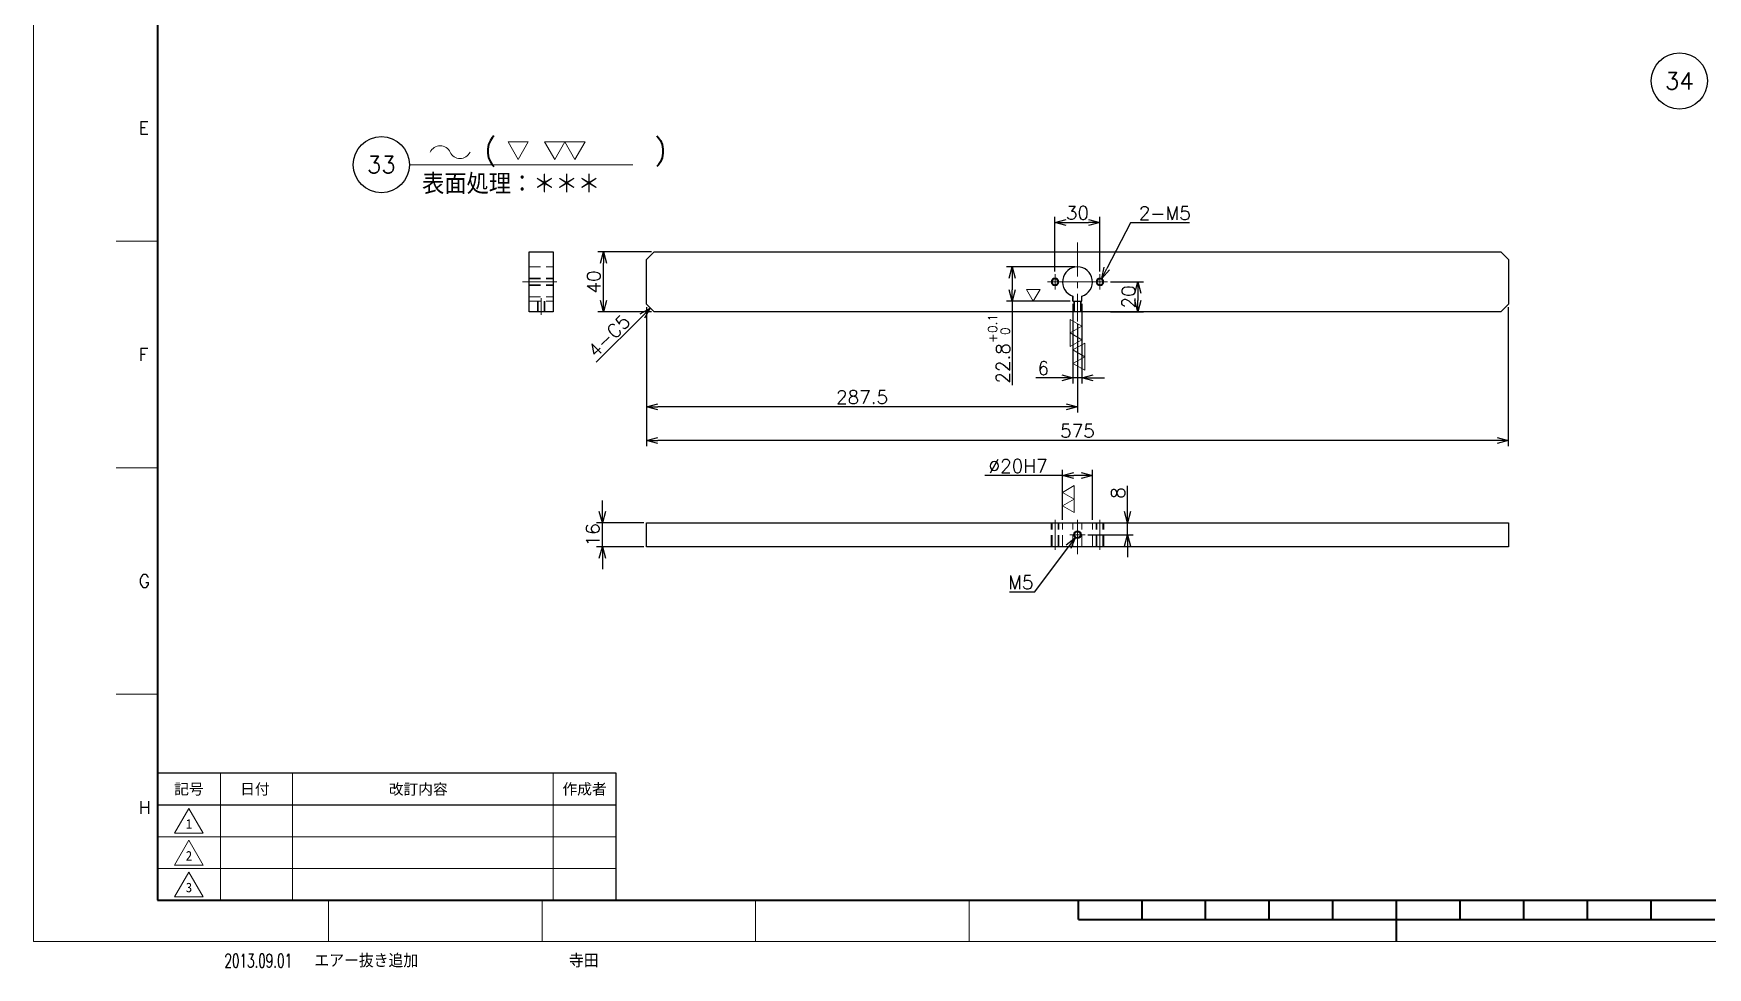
# Model space of a CAD drawing. Header units: millimetres. Extents: x 0 to 1764, y -17 to 1242.
# Drawn here: x 0 to 1117, y -17 to 606 of the extents above; entities that cross this region are included whole.
import ezdxf
from ezdxf import colors
from ezdxf.entities.mleader import LeaderData, LeaderLine
from ezdxf.enums import TextEntityAlignment as Align
from ezdxf.math import Vec2, Vec3

# ---------------------------------------------------------------- set-up
doc = ezdxf.new("R2010")
doc.units = ezdxf.units.MM
doc.header["$LTSCALE"] = 1.2
doc.header["$PDMODE"] = 99
doc.header["$PDSIZE"] = 1
doc.linetypes.add('CENTER2', pattern=[28.575, 19.05, -3.175, 3.175, -3.175])
doc.linetypes.add('HIDDEN', pattern=[9.525, 6.35, -3.175])
for name, color, linetype, lineweight in [('04_HIDDEN', 2, 'HIDDEN', 13), ('05_CENTER', 4, 'CENTER2', 13), ('07_TEXT', 3, 'Continuous', 13), ('08_DIM', 3, 'Continuous', 13), ('90_FRAME', 5, 'Continuous', 35)]:
    doc.layers.add(name, color=color, linetype=linetype, lineweight=lineweight)
doc.layers.add('10_DRAFT', color=8, linetype='Continuous', lineweight=0, plot=False)
doc.layers.add('91_BLANK', color=5, linetype='Continuous', lineweight=0, plot=False)
doc.styles.add('KSS_TXT', font='txt.shx', dxfattribs={"bigfont": 'extfont2.shx'})
doc.styles.add('MS_G', font='MS Gothic.ttf')
doc.styles.get("Standard").update_dxf_attribs({"font": 'txt.shx', "bigfont": 'extfont2.shx'})
doc.styles.add('表題用', font='MS PGothic.ttf')
doc.dimstyles.new('KSS_DIM', dxfattribs={"dimscale": 3, "dimtxt": 3, "dimasz": 2.5, "dimexe": 1.25, "dimexo": 0.625, "dimtad": 1, "dimdsep": 46, "dimtxsty": 'KSS_TXT', "dimblk": 'OPEN30', "dimcen": 0, "dimazin": 2, "dimtfac": 0.75, "dimtmove": 0, "dimatfit": 3, "dimldrblk": 'OPEN30', "dimfxl": 1.25, "dimtolj": 1, "dimarcsym": 0})
doc.dimstyles.new('KSS_DIM$3', dxfattribs={"dimscale": 3, "dimtxt": 3, "dimasz": 2.5, "dimexe": 1.25, "dimexo": 0.625, "dimtad": 1, "dimtih": 1, "dimtoh": 1, "dimdsep": 46, "dimtxsty": 'KSS_TXT', "dimblk": 'OPEN30', "dimcen": 0, "dimazin": 2, "dimtfac": 0.75, "dimtofl": 0, "dimtmove": 0, "dimatfit": 3, "dimldrblk": 'OPEN30', "dimfxl": 1.25, "dimtolj": 1, "dimarcsym": 0})

# ---------------------------------------------------------------- blocks, each defined once
blk = doc.blocks.new('AM_BALLOON1')
at = {"transparency": 16777216}
blk.add_circle((0, 0), 5, dxfattribs=at)
blk.add_attdef('B_NUMBER', text='', height=3, dxfattribs=at).set_placement((0, 0), align=Align.MIDDLE_CENTER)
blk = doc.blocks.new('_OPEN')
at = {"color": 0, "linetype": 'ByBlock'}
for p, q in [((-1, 0.17), (0, 0)), ((0, 0), (-1, -0.17)), ((0, 0), (-1, 0))]:
    blk.add_line(p, q, dxfattribs=at)
blk = doc.blocks.new('M5tz')
at = {"color": 0}
for radius in [2.5, 2.5, 2]:
    blk.add_circle((0, 0), radius, dxfattribs=at)
blk.add_circle((0, 0), 2)
at = {"layer": '05_CENTER'}
for p, q in [((5.1, 0), (-5.1, 0)), ((0, -5.1), (0, 5.1))]:
    blk.add_line(p, q, dxfattribs=at)
blk = doc.blocks.new('p1ba02')
for p, q in [((-1.5, 2.6), (1.5, 2.6)), ((0, 0), (-1.5, 2.6)), ((1.5, 2.6), (0, 0)), ((3, 0), (1.5, 2.6)), ((1.5, 2.6), (4.5, 2.6)), ((4.5, 2.6), (3, 0))]:
    blk.add_line(p, q)
blk = doc.blocks.new('_Open30')
at = {"color": 0, "linetype": 'ByBlock', "lineweight": -2}
for p, q in [((-1, 0.27), (0, 0)), ((0, 0), (-1, -0.27)), ((0, 0), (-1, 0))]:
    blk.add_line(p, q, dxfattribs=at)
blk = doc.blocks.new('*D178')
at = {"layer": '08_DIM', "color": 0, "lineweight": -2, "transparency": 16777216}
for p, q in [((693.6, 425.6), (693.6, 372.5)), ((699.6, 425.6), (699.6, 372.5)), ((686.1, 376.2), (668.9, 376.2)), ((699.6, 376.2), (693.6, 376.2)), ((707.1, 376.2), (714.6, 376.2))]:
    blk.add_line(p, q, dxfattribs=at)
at = {"layer": 'Defpoints', "color": 0, "transparency": 16777216}
for p in [(693.6, 427.4), (699.6, 427.4), (693.6, 376.2)]:
    blk.add_point(p, dxfattribs=at)
at = {"layer": '08_DIM', "color": 0, "lineweight": -2, "transparency": 16777216, "xscale": 7.5, "yscale": 7.5, "zscale": 7.5}
blk.add_blockref('_Open30', (693.6, 376.2), dxfattribs=at)
at = {"layer": '08_DIM', "color": 0, "lineweight": -2, "transparency": 16777216, "xscale": 7.5, "yscale": 7.5, "zscale": 7.5, "rotation": 180}
blk.add_blockref('_Open30', (699.6, 376.2), dxfattribs=at)
at = {"layer": '08_DIM', "color": 0, "transparency": 16777216, "insert": (673.8, 382.6), "char_height": 9, "attachment_point": 5, "style": 'KSS_TXT'}
blk.add_mtext('\\A1;6', dxfattribs=at)
blk = doc.blocks.new('*D179')
at = {"layer": '08_DIM', "color": 0, "lineweight": -2, "transparency": 16777216}
for p, q in [((694.8, 450.2), (649.3, 450.2)), ((653, 442.7), (653, 434.9)), ((691.8, 427.4), (649.3, 427.4)), ((653, 427.4), (653, 371.2))]:
    blk.add_line(p, q, dxfattribs=at)
at = {"layer": 'Defpoints', "color": 0, "transparency": 16777216}
for p in [(696.6, 450.2), (653, 427.4), (693.6, 427.4)]:
    blk.add_point(p, dxfattribs=at)
at = {"layer": '08_DIM', "color": 0, "lineweight": -2, "transparency": 16777216, "xscale": 7.5, "yscale": 7.5, "zscale": 7.5}
for p, rotation in [((653, 450.2), 90), ((653, 427.4), 270)]:
    blk.add_blockref('_Open30', p, dxfattribs=dict(at, rotation=rotation))
at = {"layer": '08_DIM', "color": 0, "transparency": 16777216, "insert": (644.2, 395.6), "char_height": 9, "attachment_point": 5, "rotation": 90, "style": 'KSS_TXT'}
blk.add_mtext('22.8{\\H6.000000;\\S+0.1^  0;}', dxfattribs=at)
blk = doc.blocks.new('*D180')
at = {"layer": '08_DIM', "color": 0, "lineweight": -2, "transparency": 16777216}
for p, q in [((718.6, 440.2), (740.8, 440.2)), ((737, 432.7), (737, 427.7)), ((718.6, 420.2), (740.8, 420.2))]:
    blk.add_line(p, q, dxfattribs=at)
at = {"layer": 'Defpoints', "color": 0, "transparency": 16777216}
for p in [(716.7, 440.2), (716.7, 420.2), (737, 420.2)]:
    blk.add_point(p, dxfattribs=at)
at = {"layer": '08_DIM', "color": 0, "lineweight": -2, "transparency": 16777216, "xscale": 7.5, "yscale": 7.5, "zscale": 7.5}
for p, rotation in [((737, 440.2), 90), ((737, 420.2), 270)]:
    blk.add_blockref('_Open30', p, dxfattribs=dict(at, rotation=rotation))
at = {"layer": '08_DIM', "color": 0, "transparency": 16777216, "insert": (730.7, 430.2), "char_height": 9, "attachment_point": 5, "rotation": 90, "style": 'KSS_TXT'}
blk.add_mtext('\\A1;20', dxfattribs=at)
blk = doc.blocks.new('*D181')
at = {"layer": '08_DIM', "color": 0, "lineweight": -2, "transparency": 16777216}
for p, q in [((681.6, 447.2), (681.6, 483.7)), ((711.6, 447.2), (711.6, 483.7)), ((689.1, 479.9), (704.1, 479.9))]:
    blk.add_line(p, q, dxfattribs=at)
at = {"layer": 'Defpoints', "color": 0, "transparency": 16777216}
for p in [(711.6, 479.9), (681.6, 445.3), (711.6, 445.3)]:
    blk.add_point(p, dxfattribs=at)
at = {"layer": '08_DIM', "color": 0, "lineweight": -2, "transparency": 16777216, "xscale": 7.5, "yscale": 7.5, "zscale": 7.5, "rotation": 180}
blk.add_blockref('_Open30', (681.6, 479.9), dxfattribs=at)
at = {"layer": '08_DIM', "color": 0, "lineweight": -2, "transparency": 16777216, "xscale": 7.5, "yscale": 7.5, "zscale": 7.5}
blk.add_blockref('_Open30', (711.6, 479.9), dxfattribs=at)
at = {"layer": '08_DIM', "color": 0, "transparency": 16777216, "insert": (696.6, 486.3), "char_height": 9, "attachment_point": 5, "style": 'KSS_TXT'}
blk.add_mtext('\\A1;30', dxfattribs=at)
blk = doc.blocks.new('*D182')
at = {"layer": '08_DIM', "color": 0, "lineweight": -2, "transparency": 16777216}
for p, q in [((409.1, 405.4), (409.1, 353.1)), ((696.6, 412), (696.6, 353.1)), ((689.1, 356.9), (416.6, 356.9))]:
    blk.add_line(p, q, dxfattribs=at)
at = {"layer": 'Defpoints', "color": 0, "transparency": 16777216}
for p in [(696.6, 413.9), (409.1, 407.3), (409.1, 356.9)]:
    blk.add_point(p, dxfattribs=at)
at = {"layer": '08_DIM', "color": 0, "lineweight": -2, "transparency": 16777216, "xscale": 7.5, "yscale": 7.5, "zscale": 7.5, "rotation": 180}
blk.add_blockref('_Open30', (409.1, 356.9), dxfattribs=at)
at = {"layer": '08_DIM', "color": 0, "lineweight": -2, "transparency": 16777216, "xscale": 7.5, "yscale": 7.5, "zscale": 7.5}
blk.add_blockref('_Open30', (696.6, 356.9), dxfattribs=at)
at = {"layer": '08_DIM', "color": 0, "transparency": 16777216, "insert": (552.9, 363.3), "char_height": 9, "attachment_point": 5, "style": 'KSS_TXT'}
blk.add_mtext('\\A1;287.5', dxfattribs=at)
blk = doc.blocks.new('*D183')
at = {"layer": '08_DIM', "color": 0, "lineweight": -2, "transparency": 16777216}
for p, q in [((409.1, 423.4), (409.1, 330.6)), ((984.1, 423.4), (984.1, 330.6)), ((976.6, 334.4), (416.6, 334.4))]:
    blk.add_line(p, q, dxfattribs=at)
at = {"layer": 'Defpoints', "color": 0, "transparency": 16777216}
for p in [(409.1, 425.2), (984.1, 425.2), (409.1, 334.4)]:
    blk.add_point(p, dxfattribs=at)
at = {"layer": '08_DIM', "color": 0, "lineweight": -2, "transparency": 16777216, "xscale": 7.5, "yscale": 7.5, "zscale": 7.5, "rotation": 180}
blk.add_blockref('_Open30', (409.1, 334.4), dxfattribs=at)
at = {"layer": '08_DIM', "color": 0, "lineweight": -2, "transparency": 16777216, "xscale": 7.5, "yscale": 7.5, "zscale": 7.5}
blk.add_blockref('_Open30', (984.1, 334.4), dxfattribs=at)
at = {"layer": '08_DIM', "color": 0, "transparency": 16777216, "insert": (696.6, 340.8), "char_height": 9, "attachment_point": 5, "style": 'KSS_TXT'}
blk.add_mtext('\\A1;575', dxfattribs=at)
blk = doc.blocks.new('*D184')
at = {"layer": '08_DIM', "color": 0, "lineweight": -2, "transparency": 16777216}
for p, q in [((412.3, 460.2), (376.5, 460.2)), ((380.3, 427.7), (380.3, 452.7)), ((412.3, 420.2), (376.5, 420.2))]:
    blk.add_line(p, q, dxfattribs=at)
at = {"layer": 'Defpoints', "color": 0, "transparency": 16777216}
for p in [(380.3, 460.2), (414.1, 460.2), (414.1, 420.2)]:
    blk.add_point(p, dxfattribs=at)
at = {"layer": '08_DIM', "color": 0, "lineweight": -2, "transparency": 16777216, "xscale": 7.5, "yscale": 7.5, "zscale": 7.5}
for p, rotation in [((380.3, 460.2), 90), ((380.3, 420.2), 270)]:
    blk.add_blockref('_Open30', p, dxfattribs=dict(at, rotation=rotation))
at = {"layer": '08_DIM', "color": 0, "transparency": 16777216, "insert": (373.9, 440.2), "char_height": 9, "attachment_point": 5, "rotation": 90, "style": 'KSS_TXT'}
blk.add_mtext('\\A1;40', dxfattribs=at)
blk = doc.blocks.new('*D185')
at = {"layer": '08_DIM', "color": 0, "lineweight": -2, "transparency": 16777216}
for p, q in [((730, 286.9), (730, 304.2)), ((716, 279.4), (733.8, 279.4)), ((730, 271.4), (730, 279.4)), ((703.6, 271.4), (733.8, 271.4)), ((730, 263.9), (730, 256.4))]:
    blk.add_line(p, q, dxfattribs=at)
at = {"layer": 'Defpoints', "color": 0, "transparency": 16777216}
for p in [(714.1, 279.4), (730, 279.4), (701.7, 271.4)]:
    blk.add_point(p, dxfattribs=at)
at = {"layer": '08_DIM', "color": 0, "lineweight": -2, "transparency": 16777216, "xscale": 7.5, "yscale": 7.5, "zscale": 7.5}
for p, rotation in [((730, 279.4), 270), ((730, 271.4), 90)]:
    blk.add_blockref('_Open30', p, dxfattribs=dict(at, rotation=rotation))
at = {"layer": '08_DIM', "color": 0, "transparency": 16777216, "insert": (723.7, 299.3), "char_height": 9, "attachment_point": 5, "rotation": 90, "style": 'KSS_TXT'}
blk.add_mtext('\\A1;8', dxfattribs=at)
blk = doc.blocks.new('*D186')
at = {"layer": '08_DIM', "color": 0, "lineweight": -2, "transparency": 16777216}
for p, q in [((379.6, 286.9), (379.6, 294.4)), ((407.3, 279.4), (375.8, 279.4)), ((379.6, 263.4), (379.6, 279.4)), ((407.3, 263.4), (375.8, 263.4)), ((379.6, 255.9), (379.6, 248.4))]:
    blk.add_line(p, q, dxfattribs=at)
at = {"layer": 'Defpoints', "color": 0, "transparency": 16777216}
for p in [(379.6, 279.4), (409.1, 279.4), (409.1, 263.4)]:
    blk.add_point(p, dxfattribs=at)
at = {"layer": '08_DIM', "color": 0, "lineweight": -2, "transparency": 16777216, "xscale": 7.5, "yscale": 7.5, "zscale": 7.5}
for p, rotation in [((379.6, 279.4), 270), ((379.6, 263.4), 90)]:
    blk.add_blockref('_Open30', p, dxfattribs=dict(at, rotation=rotation))
at = {"layer": '08_DIM', "color": 0, "transparency": 16777216, "insert": (373.2, 271.4), "char_height": 9, "attachment_point": 5, "rotation": 90, "style": 'KSS_TXT'}
blk.add_mtext('\\A1;16', dxfattribs=at)
blk = doc.blocks.new('*D187')
at = {"layer": '08_DIM', "color": 0, "lineweight": -2, "transparency": 16777216}
blk.add_line((406.3, 417.4), (375.5, 386.6), dxfattribs=at)
at = {"layer": 'Defpoints', "color": 0, "transparency": 16777216}
for p in [(411.6, 422.7), (365.3, 376.4), (365.3, 376.4)]:
    blk.add_point(p, dxfattribs=at)
at = {"layer": '08_DIM', "color": 0, "lineweight": -2, "transparency": 16777216, "xscale": 7.5, "yscale": 7.5, "zscale": 7.5, "rotation": 45.00000000000007}
blk.add_blockref('_Open30', (411.6, 422.7), dxfattribs=at)
at = {"layer": '08_DIM', "color": 0, "transparency": 16777216, "insert": (384, 404.1), "char_height": 9, "attachment_point": 5, "rotation": 45, "style": 'KSS_TXT'}
blk.add_mtext('\\A1;4-C5', dxfattribs=at)
blk = doc.blocks.new('*D188')
at = {"layer": '08_DIM', "color": 0, "lineweight": -2, "transparency": 16777216}
for p, q in [((732, 479.7), (716.2, 449.1)), ((771.4, 479.7), (732, 479.7))]:
    blk.add_line(p, q, dxfattribs=at)
at = {"layer": 'Defpoints', "color": 0, "transparency": 16777216}
for p in [(710.5, 438), (712.8, 442.5)]:
    blk.add_point(p, dxfattribs=at)
at = {"layer": '08_DIM', "color": 0, "lineweight": -2, "transparency": 16777216, "xscale": 7.5, "yscale": 7.5, "zscale": 7.5, "rotation": 242.7105955605312}
blk.add_blockref('_Open30', (712.8, 442.5), dxfattribs=at)
at = {"layer": '08_DIM', "color": 0, "transparency": 16777216, "insert": (754.9, 486.1), "char_height": 9, "attachment_point": 5, "style": 'KSS_TXT'}
blk.add_mtext('\\A1;2-M5', dxfattribs=at)
blk = doc.blocks.new('*D189')
at = {"layer": '08_DIM', "color": 0, "lineweight": -2, "transparency": 16777216}
for p, q in [((668.1, 233.3), (690.7, 263.4)), ((651.3, 233.3), (668.1, 233.3))]:
    blk.add_line(p, q, dxfattribs=at)
at = {"layer": 'Defpoints', "color": 0, "transparency": 16777216}
for p in [(695.1, 269.4), (698.1, 273.4)]:
    blk.add_point(p, dxfattribs=at)
at = {"layer": '08_DIM', "color": 0, "lineweight": -2, "transparency": 16777216, "xscale": 7.5, "yscale": 7.5, "zscale": 7.5, "rotation": 53.21001466714628}
blk.add_blockref('_Open30', (695.1, 269.4), dxfattribs=at)
at = {"layer": '08_DIM', "color": 0, "transparency": 16777216, "insert": (658.8, 239.7), "char_height": 9, "attachment_point": 5, "style": 'KSS_TXT'}
blk.add_mtext('\\A1;M5', dxfattribs=at)
blk = doc.blocks.new('*D190')
at = {"layer": '08_DIM', "color": 0, "lineweight": -2, "transparency": 16777216}
for p, q in [((686.6, 281.3), (686.6, 314.7)), ((706.6, 281.3), (706.6, 314.7)), ((686.6, 310.9), (634.9, 310.9)), ((699.1, 310.9), (694.1, 310.9))]:
    blk.add_line(p, q, dxfattribs=at)
at = {"layer": 'Defpoints', "color": 0, "transparency": 16777216}
for p in [(686.6, 310.9), (686.6, 279.4), (706.6, 279.4)]:
    blk.add_point(p, dxfattribs=at)
at = {"layer": '08_DIM', "color": 0, "lineweight": -2, "transparency": 16777216, "xscale": 7.5, "yscale": 7.5, "zscale": 7.5, "rotation": 180}
blk.add_blockref('_Open30', (686.6, 310.9), dxfattribs=at)
at = {"layer": '08_DIM', "color": 0, "lineweight": -2, "transparency": 16777216, "xscale": 7.5, "yscale": 7.5, "zscale": 7.5}
blk.add_blockref('_Open30', (706.6, 310.9), dxfattribs=at)
at = {"layer": '08_DIM', "color": 0, "transparency": 16777216, "insert": (657, 317.3), "char_height": 9, "attachment_point": 5, "style": 'KSS_TXT'}
blk.add_mtext('\\A1;%%C20H7', dxfattribs=at)
blk = doc.blocks.new('p1ba01')
for p, q in [((0, 0), (-1.5, 2.6)), ((-1.5, 2.6), (1.5, 2.6)), ((1.5, 2.6), (0, 0))]:
    blk.add_line(p, q)
blk = doc.blocks.new('p1ba05')
for centre, start, end in [((-2.95, 0.29), 24.2276, 155.5758), ((0, 1.62), 204.2276, 335.5758)]:
    blk.add_arc(centre, 1.62, start, end)

msp = doc.modelspace()

# ---------------------------------------------------------------- linework, layer by layer
for p, q in [((693.647, 427.44), (699.647, 427.44)), ((699.647, 427.44), (699.647, 430.701))]:
    msp.add_line(p, q)
at = {"color": 0}
for points in [[(346.776, 420.24), (330.776, 420.24), (330.776, 460.24), (346.776, 460.24)], [(414.147, 460.24), (979.147, 460.24), (984.147, 455.24), (984.147, 425.24), (979.147, 420.24), (414.147, 420.24), (409.147, 425.24), (409.147, 455.24)], [(409.147, 279.448), (984.147, 279.448), (984.147, 263.448), (409.147, 263.448)]]:
    msp.add_lwpolyline(points, close=True, dxfattribs=at)
msp.add_lwpolyline([(693.647, 430.701), (693.647, 430.701), (693.647, 427.44), (693.647, 427.44)], close=True)
msp.add_arc((696.647, 440.24), 10, 287.457603, 252.542397, dxfattribs=at)
at = {"layer": '04_HIDDEN'}
for p, q in [((330.776, 450.24), (346.776, 450.24)), ((330.776, 442.74), (346.776, 442.74)), ((330.776, 442.24), (346.776, 442.24)), ((330.776, 438.24), (346.776, 438.24)), ((330.776, 437.74), (346.776, 437.74)), ((330.776, 430.24), (346.776, 430.24)), ((330.776, 427.44), (346.776, 427.44)), ((336.276, 420.24), (336.276, 427.44)), ((336.776, 420.24), (336.776, 427.44)), ((340.776, 420.24), (340.776, 427.44)), ((341.276, 420.24), (341.276, 427.44)), ((694.147, 420.24), (694.147, 427.44)), ((694.647, 420.24), (694.647, 427.44)), ((698.647, 420.24), (698.647, 427.44)), ((699.147, 420.24), (699.147, 427.44)), ((679.147, 263.448), (679.147, 279.448)), ((679.647, 263.448), (679.647, 279.448)), ((683.647, 263.448), (683.647, 279.448)), ((684.147, 263.448), (684.147, 279.448)), ((686.647, 263.448), (686.647, 279.448)), ((706.647, 263.448), (706.647, 279.448)), ((709.147, 263.448), (709.147, 279.448)), ((709.647, 263.448), (709.647, 279.448)), ((713.647, 263.448), (713.647, 279.448)), ((714.147, 263.448), (714.147, 279.448))]:
    msp.add_line(p, q, dxfattribs=at)
at = {"layer": '04_HIDDEN', "color": 9}
for p, q in [((693.647, 263.448), (693.647, 279.448)), ((699.647, 263.448), (699.647, 279.448))]:
    msp.add_line(p, q, dxfattribs=at)
at = {"layer": '05_CENTER'}
for p, q in [((696.647, 466.606), (696.647, 413.874)), ((326.331, 440.24), (351.221, 440.24)), ((708.654, 440.24), (684.64, 440.24)), ((338.776, 429.403), (338.776, 418.172)), ((681.647, 261.395), (681.647, 281.501)), ((696.647, 258.587), (696.647, 284.309)), ((711.647, 261.395), (711.647, 281.501))]:
    msp.add_line(p, q, dxfattribs=at)
at = {"layer": '08_DIM'}
msp.add_line((250.894, 518.42), (399.869, 518.42), dxfattribs=at)
at = {"layer": '10_DRAFT'}
msp.add_line((330.776, 440.24), (346.776, 440.24), dxfattribs=at)
at = {"layer": '90_FRAME', "color": 4, "lineweight": 13}
for p, q in [((82.742, 467.394), (55.133, 467.394)), ((82.742, 316.17), (55.133, 316.17)), ((82.742, 164.946), (55.133, 164.946)), ((196.76, 0), (196.76, 27.485)), ((339.328, 0), (339.328, 27.485)), ((481.896, 0), (481.896, 27.485)), ((624.464, 0), (624.464, 27.485))]:
    msp.add_line(p, q, dxfattribs=at)
at = {"layer": '90_FRAME', "color": 0, "lineweight": 13}
for p, q in [((124.742, 27.485), (124.742, 112.343)), ((172.742, 27.485), (172.742, 112.343)), ((346.742, 27.485), (346.742, 112.343)), ((82.742, 69.914), (388.742, 69.914)), ((82.742, 48.7), (388.742, 48.7))]:
    msp.add_line(p, q, dxfattribs=at)
at = {"layer": '90_FRAME', "color": 0, "lineweight": 25}
msp.add_line((82.742, 91.128), (388.742, 91.128), dxfattribs=at)
at = {"layer": '90_FRAME'}
for p, q in [((697.224, 14.743), (697.224, 27.485)), ((739.699, 14.743), (739.699, 27.485)), ((782.175, 14.743), (782.175, 27.485)), ((824.65, 14.743), (824.65, 27.485)), ((867.125, 14.743), (867.125, 27.485)), ((909.6, 0), (909.6, 27.485)), ((952.076, 14.743), (952.076, 27.485)), ((994.551, 14.743), (994.551, 27.485)), ((1037.026, 14.743), (1037.026, 27.485)), ((1079.501, 14.743), (1079.501, 27.485)), ((697.224, 14.743), (1121.977, 14.743))]:
    msp.add_line(p, q, dxfattribs=at)
msp.add_lwpolyline([(82.742, 27.485), (1736.459, 27.485), (1736.459, 1209.75), (82.742, 1209.75)], close=True, dxfattribs=at)
at = {"layer": '90_FRAME', "color": 0, "lineweight": 25}
msp.add_lwpolyline([(82.742, 27.485), (388.742, 27.485), (388.742, 112.343), (82.742, 112.343)], close=True, dxfattribs=at)
at = {"layer": '90_FRAME', "color": 0, "lineweight": 13}
for points in [[(94.195, 72.167), (103.742, 88.702), (113.288, 72.167), (94.195, 72.167)], [(94.195, 50.953), (103.742, 67.488), (113.288, 50.953), (94.195, 50.953)], [(94.195, 29.739), (103.742, 46.274), (113.288, 29.739), (94.195, 29.739)]]:
    msp.add_lwpolyline(points, dxfattribs=at)
at = {"layer": '91_BLANK'}
msp.add_lwpolyline([(0, 0), (1764.068, 0), (1764.068, 1241.619), (0, 1241.619)], close=True, dxfattribs=at)

# ---------------------------------------------------------------- block references
at = {"xscale": -1, "rotation": 180}
for p in [(681.647, 440.24), (711.647, 440.24)]:
    msp.add_blockref('M5tz', p, dxfattribs=at)
msp.add_blockref('M5tz', (696.647, 271.448))
at = {"layer": '08_DIM'}
for name, p, xscale, yscale, zscale in [('p1ba05', (284.647, 522.523), 4.5, 4.5, 4.5), ('p1ba01', (323.437, 521.996), 4.5, 4.5, 4.5), ('p1ba02', (347.816, 521.996), 4.5, 4.5, 4.5), ('p1ba01', (667.152, 427.44), 3, 3, 3)]:
    msp.add_blockref(name, p, dxfattribs=dict(at, xscale=xscale, yscale=yscale, zscale=zscale))
at = {"layer": '08_DIM', "xscale": 3, "yscale": 3, "zscale": 3}
for p, rotation in [((699.647, 401.646), 90), ((693.647, 394.792), 270), ((686.647, 299.74), 270)]:
    msp.add_blockref('p1ba02', p, dxfattribs=dict(at, rotation=rotation))

# ---------------------------------------------------------------- texts
at = {"layer": '07_TEXT', "style": 'KSS_TXT'}
msp.add_text('(        )', height=13.5, dxfattribs=at).set_placement((300.815, 521.658))
at = {"layer": '08_DIM', "style": 'KSS_TXT'}
msp.add_text('表面処理：＊＊＊', height=13.5, dxfattribs=at).set_placement((259.266, 498.841))
at = {"layer": '90_FRAME', "color": 0, "lineweight": 13, "style": 'KSS_TXT'}
for s, p in [('E', (70.199, 543.006)), ('F', (70.199, 391.782)), ('G', (70.199, 240.558)), ('H', (70.199, 89.334))]:
    msp.add_text(s, height=8.52, dxfattribs=at).set_placement(p, align=Align.MIDDLE_LEFT)
at = {"layer": '90_FRAME', "color": 0, "style": '表題用'}
for s, p in [('記号', (103.742, 101.735)), ('日付', (147.711, 101.735)), ('作成者', (367.742, 101.735))]:
    msp.add_text(s, height=7.2, dxfattribs=at).set_placement(p, align=Align.MIDDLE_CENTER)
msp.add_text('改訂内容', height=7.2, dxfattribs=at).set_placement((256.742, 101.735), align=Align.MIDDLE)
at = {"layer": '90_FRAME', "color": 0, "lineweight": 13, "style": 'MS_G'}
for s, p in [('1', (103.742, 78.4)), ('2', (103.742, 57.185)), ('3', (103.742, 35.971))]:
    msp.add_text(s, height=6.364, dxfattribs=at).set_placement(p, align=Align.MIDDLE)
at = {"layer": '90_FRAME', "color": 3, "lineweight": 13, "width": 0.65}
msp.add_text('2013.09.01', height=9, dxfattribs=at).set_placement((127.43, -17.392))
at = {"layer": '90_FRAME', "color": 3, "lineweight": 13}
for s, p in [('エアー抜き追加', (187.405, -17.392)), ('寺田', (357.315, -17.392))]:
    msp.add_text(s, height=9, dxfattribs=at).set_placement(p)

# ---------------------------------------------------------------- dimensions: what is measured, and where the dimension line sits
at = {"layer": '08_DIM'}
for base, p1, p2, picture, middle in [((711.647, 479.905), (681.647, 445.3), (711.647, 445.3), '*D181', (696.647, 486.28)), ((409.147, 334.385), (984.147, 425.24), (409.147, 425.24), '*D183', (696.647, 340.773)), ((693.647, 376.206), (699.647, 427.44), (693.647, 427.44), '*D178', (673.772, 382.581))]:
    dim = msp.add_linear_dim(base=base, p1=p1, p2=p2, dimstyle='KSS_DIM', dxfattribs=at)
    dim.commit()
    dim.dimension.update_dxf_attribs({"geometry": picture, "text_midpoint": middle})
for p1, p2, text, picture, middle in [((710.501, 438.018), (712.793, 442.462), '2-M<>', '*D188', (754.894, 479.728)), ((698.144, 273.45), (695.15, 269.446), 'M<>', '*D189', (658.773, 233.339))]:
    dim = msp.add_diameter_dim_2p(p1=p1, p2=p2, text=text, dimstyle='KSS_DIM$3', override={"dimpost": '<>', "dimtix": 1}, dxfattribs=at)
    dim.commit()
    dim.dimension.update_dxf_attribs({"geometry": picture, "text_midpoint": middle, "dimtype": 163})
for base, p1, p2, angle, picture, middle in [((380.27, 460.24), (414.147, 420.24), (414.147, 460.24), 90, '*D184', (373.895, 440.24)), ((737.041, 420.24), (716.706, 440.24), (716.706, 420.24), 90, '*D180', (730.666, 430.24)), ((409.147, 356.897), (696.647, 413.874), (409.147, 407.254), 180, '*D182', (552.897, 363.278)), ((730.048, 279.448), (701.706, 271.448), (714.147, 279.448), 90, '*D185', (723.673, 299.323)), ((379.564, 279.448), (409.147, 263.448), (409.147, 279.448), 90, '*D186', (373.189, 271.448))]:
    dim = msp.add_linear_dim(base=base, p1=p1, p2=p2, angle=angle, dimstyle='KSS_DIM', dxfattribs=at)
    dim.commit()
    dim.dimension.update_dxf_attribs({"geometry": picture, "text_midpoint": middle})
dim = msp.add_linear_dim(base=(653.031, 427.44), p1=(696.647, 450.24), p2=(693.647, 427.44), angle=90, dimstyle='KSS_DIM', override={"dimpost": '', "dimtol": 1, "dimlim": 0, "dimtp": 0.1, "dimtm": 0, "dimtfac": 0.666667, "dimtdec": 2, "dimtolj": 0, "dimtzin": 8}, dxfattribs=at)
dim.commit()
dim.dimension.update_dxf_attribs({"geometry": '*D179', "text_midpoint": (644.156, 395.565)})
dim = msp.add_aligned_dim(p1=(411.647, 422.74), p2=(365.283, 376.377), distance=0, text='4-C5', dimstyle='KSS_DIM', override={"dimtxsty": 'KSS_TXT', "dimse1": 1, "dimse2": 1, "dimsd2": 1, "dimtfill": 0, "dimtfillclr": 0}, dxfattribs=at)
dim.commit()
dim.dimension.update_dxf_attribs({"geometry": '*D187', "text_midpoint": (383.953, 404.071)})
dim = msp.add_linear_dim(base=(686.647, 310.932), p1=(706.647, 279.448), p2=(686.647, 279.448), text='%%C<>H7', dimstyle='KSS_DIM', dxfattribs=at)
dim.commit()
dim.dimension.update_dxf_attribs({"geometry": '*D190', "text_midpoint": (657.022, 317.307)})

# ---------------------------------------------------------------- leaders
ml = msp.add_multileader_block('Standard', dxfattribs=at)
ml.set_content('AM_BALLOON1', color=256, scale=3.75)
ml.set_attribute('B_NUMBER', '31', width=0)
ml.set_leader_properties(color=256, linetype='ByLayer', lineweight=-1)
ml.set_arrow_properties(name='OPEN')
ml.build(insert=Vec2(0, 0))
ml.multileader.update_dxf_attribs({"leader_type": 0, "has_dogleg": 0, "text_right_attachment_type": 6, "dogleg_length": 0, "arrow_head_size": 7.5, "scale": 2.5, "block_connection_type": 1})
ctx = ml.context
ctx.base_point, ctx.scale, ctx.char_height, ctx.arrow_head_size, ctx.landing_gap_size, ctx.plane_origin = Vec3(232.122, 1086.479), 2.5, 15, 7.5, 7.5, Vec3(232.122, 1086.479)
ctx.right_attachment, ctx.attachment_type = 6, 1
notes = []
notes.append((ctx, [(0, (0, 0, 0), (0, 0), (1, 0), 1, [])]))
ctx.block.insert = Vec3(232.122, 1086.479)
ml = msp.add_multileader_block('Standard', dxfattribs=at)
ml.set_content('AM_BALLOON1', color=256, scale=3.75)
ml.set_attribute('B_NUMBER', '32', width=0)
ml.set_leader_properties(color=256, linetype='ByLayer', lineweight=-1)
ml.set_arrow_properties(name='OPEN')
ml.build(insert=Vec2(0, 0))
ml.multileader.update_dxf_attribs({"leader_type": 0, "has_dogleg": 0, "text_right_attachment_type": 6, "dogleg_length": 0, "arrow_head_size": 7.5, "scale": 2.5, "block_connection_type": 1})
ctx = ml.context
ctx.base_point, ctx.scale, ctx.char_height, ctx.arrow_head_size, ctx.landing_gap_size, ctx.plane_origin = Vec3(1098.291, 1086.479), 2.5, 15, 7.5, 7.5, Vec3(1098.291, 1086.479)
ctx.right_attachment, ctx.attachment_type = 6, 1
notes.append((ctx, [(0, (0, 0, 0), (0, 0), (1, 0), 1, [])]))
ctx.block.insert = Vec3(1098.291, 1086.479)
ml = msp.add_multileader_block('Standard', dxfattribs=at)
ml.set_content('AM_BALLOON1', color=256, scale=3.75)
ml.set_attribute('B_NUMBER', '34', width=0)
ml.set_leader_properties(color=256, linetype='ByLayer', lineweight=-1)
ml.set_arrow_properties(name='OPEN')
ml.build(insert=Vec2(0, 0))
ml.multileader.update_dxf_attribs({"leader_type": 0, "has_dogleg": 0, "text_right_attachment_type": 6, "dogleg_length": 0, "arrow_head_size": 7.5, "scale": 2.5, "block_connection_type": 1})
ctx = ml.context
ctx.base_point, ctx.scale, ctx.char_height, ctx.arrow_head_size, ctx.landing_gap_size, ctx.plane_origin = Vec3(1098.291, 574.332), 2.5, 15, 7.5, 7.5, Vec3(1098.291, 574.332)
ctx.right_attachment, ctx.attachment_type = 6, 1
notes.append((ctx, [(0, (0, 0, 0), (0, 0), (1, 0), 1, [])]))
ctx.block.insert = Vec3(1098.291, 574.332)
ml = msp.add_multileader_block('Standard', dxfattribs=at)
ml.set_content('AM_BALLOON1', color=256, scale=3.75)
ml.set_attribute('B_NUMBER', '33', width=0)
ml.set_leader_properties(color=256, linetype='ByLayer', lineweight=-1)
ml.set_arrow_properties(name='OPEN')
ml.build(insert=Vec2(0, 0))
ml.multileader.update_dxf_attribs({"leader_type": 0, "has_dogleg": 0, "text_right_attachment_type": 6, "dogleg_length": 0, "arrow_head_size": 7.5, "scale": 2.5, "block_connection_type": 1})
ctx = ml.context
ctx.base_point, ctx.scale, ctx.char_height, ctx.arrow_head_size, ctx.landing_gap_size, ctx.plane_origin = Vec3(232.122, 518.435), 2.5, 15, 7.5, 7.5, Vec3(232.122, 518.435)
ctx.right_attachment, ctx.attachment_type = 6, 1
notes.append((ctx, [(0, (0, 0, 0), (0, 0), (1, 0), 1, [])]))
ctx.block.insert = Vec3(232.122, 518.435)
for ctx, leaders in notes:
    for number, flags, end, landing, length, lines in leaders:
        leader = LeaderData()
        leader.index, (leader.has_last_leader_line, leader.has_dogleg_vector, leader.attachment_direction) = number, flags
        leader.last_leader_point, leader.dogleg_vector, leader.dogleg_length = Vec3(end), Vec3(landing), length
        for number, points, colour, breaks in lines:
            line = LeaderLine()
            line.index, line.vertices, line.color, line.breaks = number, Vec3.list(points), colors.encode_raw_color(colour), breaks
            leader.lines.append(line)
        ctx.leaders.append(leader)

doc.saveas('drawing.dxf')
